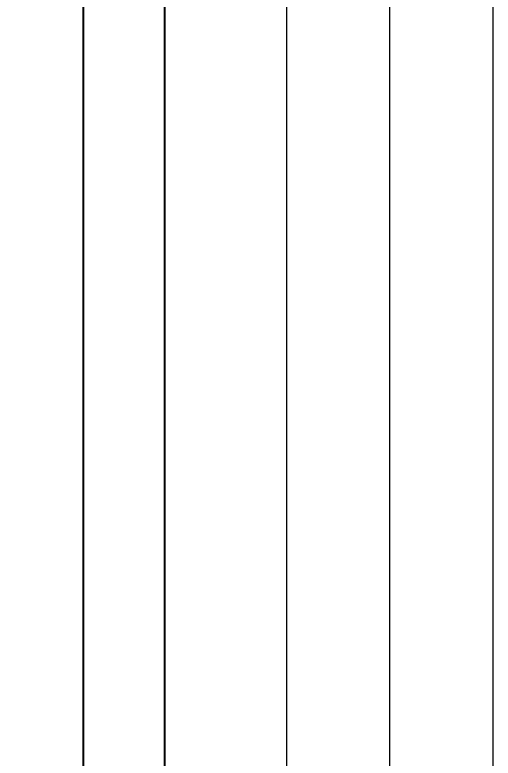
# Model space of a CAD drawing. Header units: millimetres. Extents: x -187347 to 135007, y -6415 to 292048.
# Drawn here: x -59089 to -57932, y 22459 to 24256 of the extents above; entities that cross this region are included whole.
import ezdxf

# ---------------------------------------------------------------- set-up
doc = ezdxf.new("R2010")
doc.units = ezdxf.units.MM
doc.header["$LTSCALE"] = 100
doc.linetypes.add('CENTER', pattern=[50.8, 31.75, -6.35, 6.35, -6.35])
doc.layers.get('0').update_dxf_attribs({"lineweight": 18})
doc.layers.add('LOGISTICS', color=3, linetype='Continuous', lineweight=18)
doc.layers.add('STEEL', color=5, linetype='Continuous')
doc.styles.add('MEYN_DIM', font='')
doc.styles.get('MEYN_DIM').set_extended_font_data('Univers 45 Light')
doc.dimstyles.new('MEYN_SALES$0', dxfattribs={"dimscale": 50, "dimtxt": 2, "dimasz": 1.5, "dimexe": 1, "dimexo": 0, "dimgap": 1, "dimtad": 1, "dimdec": 0, "dimrnd": 5, "dimdsep": 46, "dimlunit": 6, "dimtxsty": 'MEYN_DIM', "dimcen": 1, "dimclrd": 4, "dimclre": 4, "dimclrt": 3, "dimadec": 0, "dimazin": 0, "dimtfac": 1, "dimtdec": 0, "dimtmove": 0, "dimatfit": 3, "dimfxl": 1, "dimtolj": 1, "dimarcsym": 0})

# ---------------------------------------------------------------- blocks, each defined once
blk = doc.blocks.new('steel weighing')
at = {"layer": 'STEEL', "color": 6, "linetype": 'ByBlock', "ltscale": 20}
blk.add_line((858983.1, 687739.1), (858983.1, 769785.6), dxfattribs=at)
blk = doc.blocks.new('*U1709')
at = {"ltscale": 10}
for p, q in [((9800, 100), (-1500, 100)), ((-1500, -400), (9800, -400))]:
    blk.add_line(p, q, dxfattribs=at)
at = {"color": 4, "linetype": 'CENTER', "ltscale": 10}
blk.add_lwpolyline([(-1500, -150), (9800, -150)], dxfattribs=at)
blk = doc.blocks.new('*D1721')
at = {"layer": 'Defpoints', "color": 0, "linetype": 'Continuous', "transparency": 16777216}
for p in [(-58181.7, 30146.1), (-58923.2, 18846.1), (-58181.7, 18846.1)]:
    blk.add_point(p, dxfattribs=at)
at = {"layer": 'LOGISTICS', "color": 4, "linetype": 'Continuous', "lineweight": -2, "transparency": 16777216}
for p, q in [((-58181.7, 30146.1), (-58973.2, 30146.1)), ((-58923.2, 30071.1), (-58923.2, 18921.1)), ((-58181.7, 18846.1), (-58973.2, 18846.1))]:
    blk.add_line(p, q, dxfattribs=at)
at = {"layer": 'LOGISTICS', "color": 4, "linetype": 'Continuous', "transparency": 16777216}
for points in [[(-58935.7, 30071.1), (-58910.7, 30071.1), (-58923.2, 30146.1)], [(-58935.7, 18921.1), (-58910.7, 18921.1), (-58923.2, 18846.1)]]:
    blk.add_solid(points, dxfattribs=at)
at = {"layer": 'LOGISTICS', "color": 3, "linetype": 'Continuous', "transparency": 16777216, "insert": (-59023.2, 24496.1), "char_height": 100, "attachment_point": 5, "rotation": 90, "style": 'MEYN_DIM'}
blk.add_mtext('\\A1;11.300', dxfattribs=at)

msp = doc.modelspace()

# ---------------------------------------------------------------- block references
at = {"layer": 'LOGISTICS', "linetype": 'Continuous', "rotation": 90}
msp.add_blockref('*U1709', (-58331.7, 20346.1, -3.4), dxfattribs=at)
at = {"layer": 'STEEL', "color": 6, "linetype": 'ByBlock'}
msp.add_blockref('steel weighing', (-917708.7, -686445.9, -1.7), dxfattribs=at)

# ---------------------------------------------------------------- dimensions: what is measured, and where the dimension line sits
at = {"layer": 'LOGISTICS', "linetype": 'Continuous'}
dim = msp.add_linear_dim(base=(-58923.2, 18846.1, -3.4), p1=(-58181.7, 30146.1, -3.4), p2=(-58181.7, 18846.1, -3.4), angle=90, dimstyle='MEYN_SALES$0', dxfattribs=at)
dim.commit()
dim.dimension.update_dxf_attribs({"geometry": '*D1721', "text_midpoint": (-59023.2, 24496.1, -3.4)})

doc.saveas('drawing.dxf')
